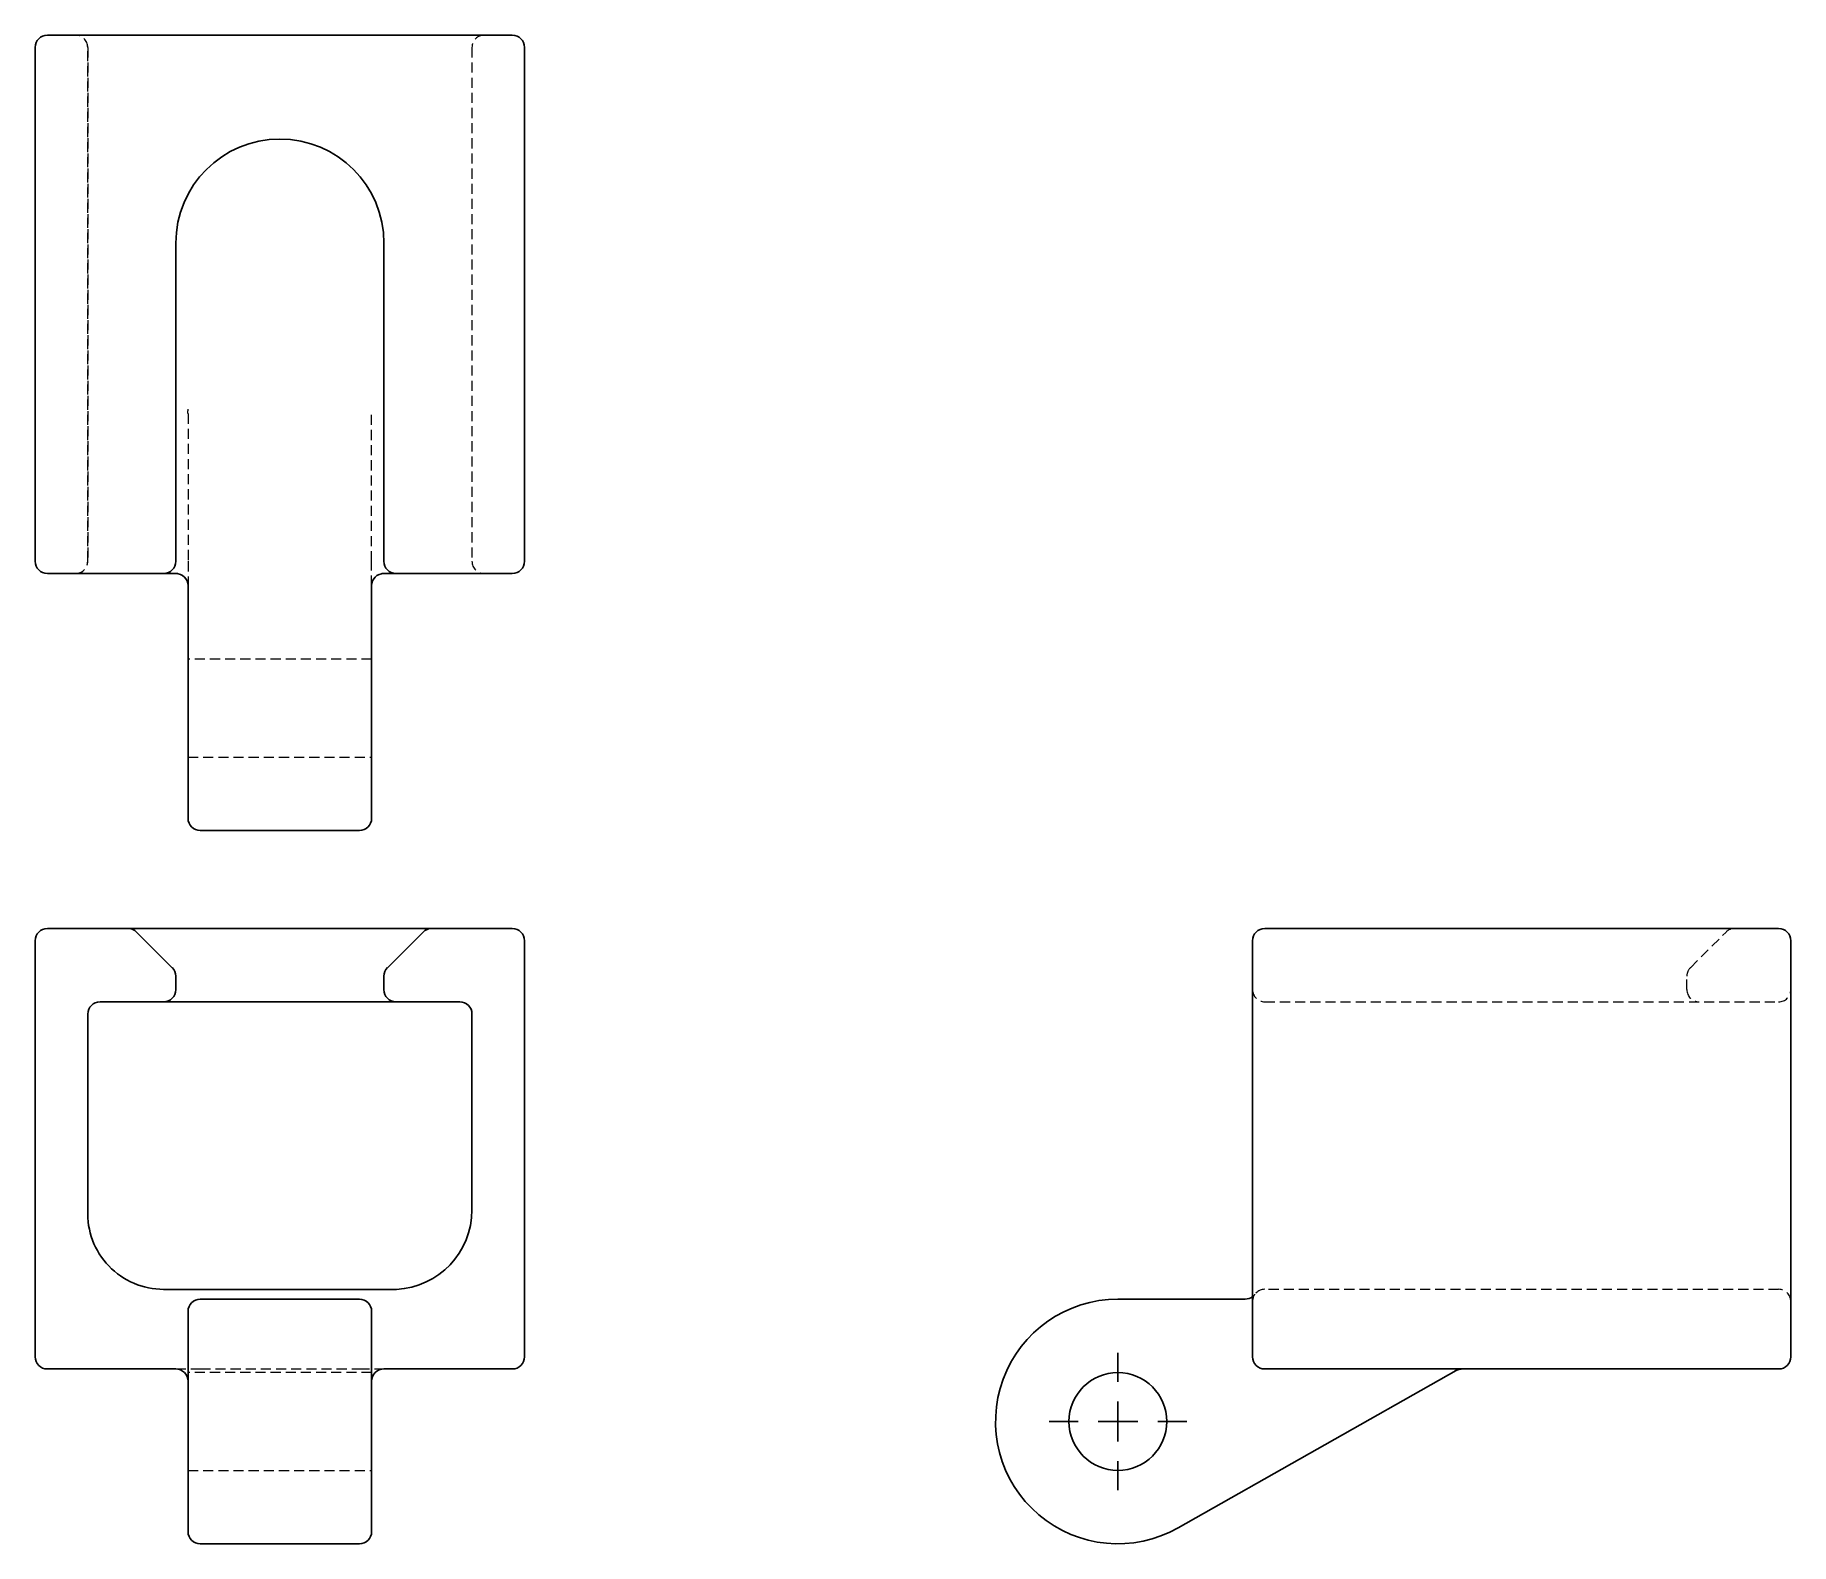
# Model space of a CAD drawing. Header units: millimetres. Extents: x 52 to 273, y 18 to 208.
import ezdxf

# ---------------------------------------------------------------- set-up
doc = ezdxf.new("R2010")
doc.units = ezdxf.units.MM
doc.linetypes.add('HIDDEN', pattern=[1.905, 1.27, -0.635])
doc.layers.add('10', color=7, linetype='Continuous')

# ---------------------------------------------------------------- blocks, each defined once
blk = doc.blocks.new('SW_CENTERMARKSYMBOL_0')
at = {"layer": '10', "color": 0}
for p, q in [((0, 5), (0, 8.65)), ((0, 0), (0, 2.5)), ((-5, 0), (-8.65, 0)), ((0, 0), (-2.5, 0)), ((0, 0), (0, -2.5)), ((0, 0), (2.5, 0)), ((5, 0), (8.65, 0)), ((0, -5), (0, -8.65))]:
    blk.add_line(p, q, dxfattribs=at)

msp = doc.modelspace()

# ---------------------------------------------------------------- linework, layer by layer
at = {"color": 7, "linetype": 'Continuous', "lineweight": 25}
for p, q in [((112.23, 208), (53.77, 208)), ((52.23, 206.46), (52.23, 141.85)), ((113.77, 141.85), (113.77, 206.46)), ((69.93, 141.85), (69.93, 181.85)), ((96.08, 181.85), (96.08, 141.85)), ((53.77, 140.31), (63.91, 140.31)), ((63.91, 140.31), (68.39, 140.31)), ((68.39, 140.31), (70.18, 140.31)), ((95.82, 140.31), (97.58, 140.31)), ((97.62, 140.31), (102.1, 140.31)), ((102.1, 140.31), (112.23, 140.31)), ((71.46, 138.77), (71.46, 123.38)), ((94.54, 123.38), (94.54, 138.77)), ((71.46, 123.38), (71.46, 109.54)), ((94.54, 109.54), (94.54, 123.38)), ((73, 108), (93, 108)), ((63.91, 95.69), (53.77, 95.69)), ((102.1, 95.69), (63.91, 95.69)), ((69.48, 90.75), (64.99, 95.24)), ((101.02, 95.24), (96.53, 90.75)), ((112.23, 95.69), (102.1, 95.69)), ((271.46, 95.69), (206.85, 95.69)), ((52.23, 94.15), (52.23, 41.84)), ((113.77, 41.84), (113.77, 94.15)), ((205.31, 94.15), (205.31, 41.84)), ((273, 41.84), (273, 94.15)), ((69.93, 88), (69.93, 89.67)), ((96.08, 89.67), (96.08, 88)), ((60.39, 86.46), (68.39, 86.46)), ((68.39, 86.46), (97.62, 86.46)), ((97.62, 86.46), (105.62, 86.46)), ((58.85, 60.34), (58.85, 84.92)), ((107.16, 84.92), (107.16, 60.3)), ((97.58, 50.31), (68.39, 50.31)), ((93, 49.08), (73, 49.08)), ((204.38, 49.08), (188.38, 49.08)), ((71.46, 47.54), (71.46, 19.85)), ((94.54, 19.85), (94.54, 47.54)), ((53.77, 40.3), (69.92, 40.3)), ((96.08, 40.3), (112.23, 40.3)), ((195.97, 20.31), (230.91, 40.1)), ((206.85, 40.3), (271.46, 40.3)), ((231.35, 40.27), (231.47, 40.29)), ((73, 18.31), (93, 18.31))]:
    msp.add_line(p, q, dxfattribs=at)
at = {"color": 7, "linetype": 'HIDDEN', "lineweight": 18}
for p, q in [((58.84, 206.46), (58.84, 141.85)), ((58.85, 141.85), (58.85, 206.46)), ((107.16, 206.46), (107.16, 141.85)), ((71.46, 160.42), (71.46, 141.85)), ((94.54, 141.85), (94.54, 160.42)), ((71.46, 141.85), (71.46, 138.77)), ((94.54, 138.77), (94.54, 141.85)), ((94.54, 129.54), (71.46, 129.54)), ((71.46, 117.23), (94.54, 117.23)), ((260.37, 90.75), (264.86, 95.24)), ((259.92, 88), (259.92, 89.67)), ((206.85, 86.46), (271.46, 86.46)), ((271.46, 50.31), (206.85, 50.31)), ((69.92, 40.3), (73, 40.3)), ((94.54, 39.85), (71.46, 39.85)), ((73, 40.3), (93, 40.3)), ((93, 40.3), (96.08, 40.3)), ((71.46, 27.54), (94.54, 27.54))]:
    msp.add_line(p, q, dxfattribs=at)
at = {"color": 7, "linetype": 'Continuous', "lineweight": 25}
msp.add_circle((188.38, 33.7), 6.15, dxfattribs=at)
for centre, radius, start, end in [((53.77, 206.46), 1.54, 90, 180), ((112.23, 206.46), 1.54, 0, 90), ((83.01, 181.85), 13.08, 0, 180), ((53.77, 141.85), 1.54, 180, 270), ((68.39, 141.85), 1.54, 270, 0), ((97.62, 141.85), 1.54, 180, 270), ((112.23, 141.85), 1.54, 270, 0), ((69.92, 138.77), 1.54, 0, 90), ((96.08, 138.77), 1.54, 90, 180), ((73, 109.54), 1.54, 180, 270), ((93, 109.54), 1.54, 270, 0), ((53.77, 94.15), 1.54, 90, 180), ((63.91, 94.15), 1.54, 45, 90), ((102.1, 94.15), 1.54, 90, 135), ((112.23, 94.15), 1.54, 0, 90), ((206.85, 94.15), 1.54, 90, 180), ((271.46, 94.15), 1.54, 0, 90), ((68.39, 89.67), 1.54, 0, 45), ((97.62, 89.67), 1.54, 135, 180), ((60.39, 84.92), 1.54, 90, 180), ((68.39, 88), 1.54, 270, 0), ((97.62, 88), 1.54, 180, 270), ((105.62, 84.92), 1.54, 0, 90), ((68.39, 59.86), 9.55, 177.5451, 270), ((57.31, 60.34), 1.54, 357.5451, 0), ((97.16, 60.3), 10, 272.8759, 0), ((73, 47.54), 1.54, 90, 180), ((93, 47.54), 1.54, 0, 90), ((97.58, 51.85), 1.54, 270, 272.8759), ((188.38, 33.7), 15.38, 90, 299.5322), ((204.38, 50.62), 1.54, 270, 306.9602), ((53.77, 41.84), 1.54, 180, 270), ((69.92, 38.77), 1.54, 0, 90), ((96.08, 38.77), 1.54, 90, 180), ((112.23, 41.84), 1.54, 270, 0), ((206.85, 41.84), 1.54, 180, 270), ((271.46, 41.84), 1.54, 270, 0), ((73, 19.85), 1.54, 180, 270), ((93, 19.85), 1.54, 270, 0)]:
    msp.add_arc(centre, radius, start, end, dxfattribs=at)
at = {"color": 7, "linetype": 'HIDDEN', "lineweight": 18}
for centre, start, end in [((57.3, 206.46), 0, 90), ((57.31, 206.46), 0, 90), ((108.7, 206.46), 90, 180), ((57.3, 141.85), 270, 0), ((57.31, 141.85), 270, 0), ((108.7, 141.85), 180, 270), ((265.94, 94.15), 90, 135), ((261.46, 89.67), 135, 180), ((206.85, 88), 180, 270), ((261.46, 88), 180, 270), ((271.46, 88), 270, 0), ((206.85, 48.78), 90, 180), ((204.38, 50.62), 306.9602, 323.1903), ((271.46, 48.78), 0, 90)]:
    msp.add_arc(centre, 1.54, start, end, dxfattribs=at)
for points, knots in [([(71.43, 160.42), (71.44, 160.51), (71.45, 160.69), (71.46, 160.87), (71.47, 160.96)], [0, 0, 0, 0, 0.503008, 1, 1, 1, 1]), ([(205.36, 49.16), (205.36, 49.19), (205.38, 49.23), (205.4, 49.31), (205.42, 49.34), (205.44, 49.4), (205.45, 49.43), (205.47, 49.47), (205.48, 49.49), (205.51, 49.53), (205.52, 49.56), (205.56, 49.62), (205.58, 49.65), (205.61, 49.69), (205.61, 49.7), (205.61, 49.7)], [0.58681, 0.58681, 0.58681, 0.58681, 0.782466, 0.782466, 1.023225, 1.023225, 1.173699, 1.173699, 1.324173, 1.324173, 1.564932, 1.564932, 1.950146, 1.950146, 2.347398, 2.347398, 2.347398, 2.347398]), ([(230.91, 40.1), (230.95, 40.13), (231, 40.15), (231.1, 40.2), (231.15, 40.21), (231.22, 40.24), (231.25, 40.25), (231.27, 40.25)], [0.0002478, 0.0002478, 0.0002478, 0.0002478, 0.2, 0.2, 0.4, 0.4, 0.5002791, 0.5002791, 0.5002791, 0.5002791])]:
    msp.add_open_spline(points, degree=3, knots=knots, dxfattribs=at)
at = {"color": 7, "linetype": 'Continuous', "lineweight": 25}
for points, knots in [([(230.8, 40.08), (230.92, 40.13), (231.11, 40.22), (231.29, 40.25), (231.35, 40.27)], [0, 0, 0, 0, 0.622244, 1, 1, 1, 1]), ([(230.8, 40.08), (230.8, 40.08), (230.84, 40.09), (230.89, 40.1), (230.9, 40.1), (230.91, 40.1)], [0, 0, 0, 0, 0.002024, 0.528314, 1, 1, 1, 1]), ([(231.27, 40.25), (231.3, 40.26), (231.32, 40.27), (231.4, 40.28), (231.45, 40.29), (231.56, 40.3), (231.61, 40.3), (231.66, 40.3), (231.66, 40.3), (231.66, 40.3), (231.66, 40.3)], [0.5002791, 0.5002791, 0.5002791, 0.5002791, 0.6, 0.6, 0.8, 0.8, 1, 1, 1, 1.0002848, 1.0002848, 1.0002848, 1.0002848])]:
    msp.add_open_spline(points, degree=3, knots=knots, dxfattribs=at)

# ---------------------------------------------------------------- block references
at = {"layer": '10'}
msp.add_blockref('SW_CENTERMARKSYMBOL_0', (188.38, 33.7), dxfattribs=at)

doc.saveas('drawing.dxf')
